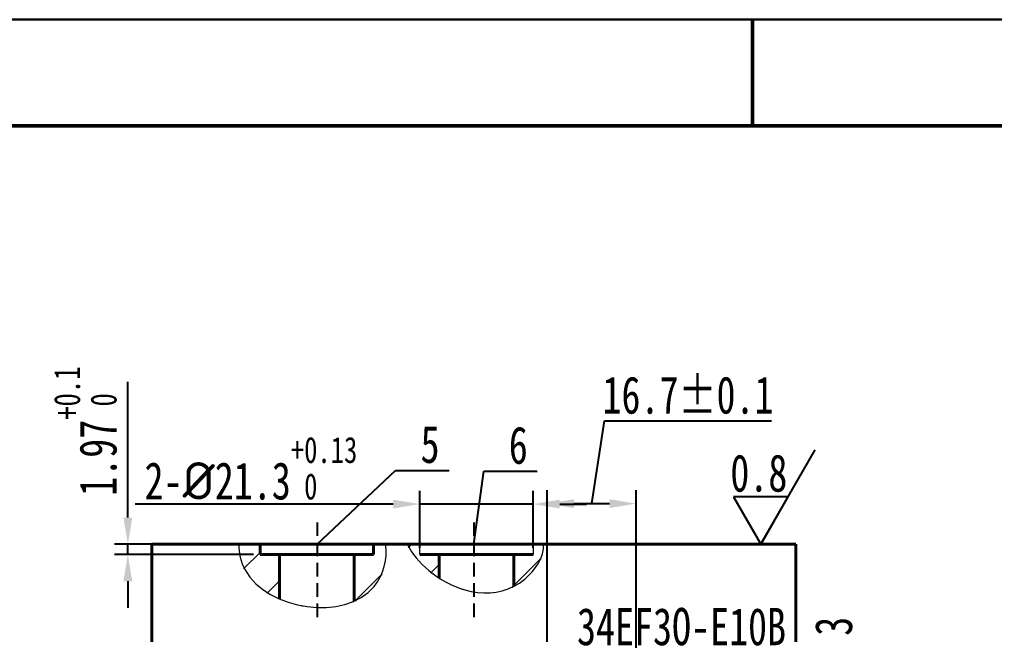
# Model space of a CAD drawing. Header units: millimetres. Extents: x 786 to 1206, y 249 to 546.
# Drawn here: x 927 to 1018.6, y 488.1 to 545.9 of the extents above; entities that cross this region are included whole.
import ezdxf
from ezdxf import colors
from ezdxf.entities.mleader import LeaderData, LeaderLine
from ezdxf.math import Vec2, Vec3

# ---------------------------------------------------------------- set-up
doc = ezdxf.new("R2010")
doc.units = ezdxf.units.MM
doc.linetypes.add('HIDDEN', pattern=[1.905, 1.27, -0.635])
for name, color, linetype, lineweight in [('总内框线', 7, 'Continuous', 50), ('总外框线', 7, 'Continuous', 30), ('细实线', 7, 'Continuous', 25)]:
    doc.layers.add(name, color=color, linetype=linetype, lineweight=lineweight)
doc.styles.get("Standard").update_dxf_attribs({"font": '', "height": 3.5})
doc.styles.get('Standard').set_extended_font_data('HYSWLongFangSong')
doc.dimstyles.new('ISO-25', dxfattribs={"dimtxt": 2.5, "dimasz": 2.5, "dimexe": 1.25, "dimexo": 0.625, "dimtad": 1, "dimtxsty": 'Standard', "dimcen": 2.5, "dimadec": 0, "dimazin": 0, "dimtfac": 1, "dimtmove": 0, "dimatfit": 3, "dimfxl": 1, "dimarcsym": 0})
pattern_1 = [(45, (708.027, 285.7158), (-2.245064, 2.245064), [])]

# ---------------------------------------------------------------- blocks, each defined once
blk = doc.blocks.new('*D66')
at = {"color": 0, "lineweight": -2, "transparency": 16777216}
for p, q in [((964.596, 496.269), (964.596, 501.645)), ((975.246, 496.269), (975.246, 501.645)), ((962.096, 500.395), (937.859, 500.395)), ((975.246, 500.395), (964.596, 500.395)), ((977.746, 500.395), (980.246, 500.395))]:
    blk.add_line(p, q, dxfattribs=at)
at = {"color": 0, "transparency": 16777216}
for points in [[(962.096, 500.812), (962.096, 499.979), (964.596, 500.395)], [(977.746, 500.812), (977.746, 499.979), (975.246, 500.395)]]:
    blk.add_solid(points, dxfattribs=at)
at = {"layer": 'Defpoints', "color": 0, "transparency": 16777216}
for p in [(975.246, 500.395), (964.596, 495.644), (975.246, 495.644)]:
    blk.add_point(p, dxfattribs=at)
at = {"color": 0, "transparency": 16777216, "insert": (948.727, 503.739), "char_height": 3.5, "attachment_point": 5}
blk.add_mtext('2-{\\fISOCPEUR|b0|i0|c0|p34;%%C}21.3{\\H0.7x;\\S+0.13^  0;}', dxfattribs=at)
blk = doc.blocks.new('*D72')
at = {"color": 0, "lineweight": -2, "transparency": 16777216}
for p, q in [((937.164, 499.129), (937.164, 501.629)), ((948.971, 496.629), (935.914, 496.629)), ((937.164, 495.644), (937.164, 496.629)), ((948.971, 495.644), (935.914, 495.644)), ((937.164, 493.144), (937.164, 490.644))]:
    blk.add_line(p, q, dxfattribs=at)
at = {"color": 0, "transparency": 16777216}
for points in [[(936.747, 499.129), (937.58, 499.129), (937.164, 496.629)], [(936.747, 493.144), (937.58, 493.144), (937.164, 495.644)]]:
    blk.add_solid(points, dxfattribs=at)
at = {"layer": 'Defpoints', "color": 0, "transparency": 16777216}
for p in [(937.164, 496.629), (949.596, 496.629), (949.596, 495.644)]:
    blk.add_point(p, dxfattribs=at)
at = {"color": 0, "transparency": 16777216, "insert": (933.195, 507.24), "char_height": 3.5, "attachment_point": 5, "rotation": 90}
blk.add_mtext('1.97{\\H0.7x;\\S+0.1^  0;}', dxfattribs=at)
blk = doc.blocks.new('*D77')
at = {"color": 0, "lineweight": -2, "transparency": 16777216}
for p, q in [((1005.893, 484.629), (1005.893, 487.129)), ((985.546, 482.129), (1007.143, 482.129)), ((1005.893, 478.979), (1005.893, 482.129)), ((972.046, 478.979), (1007.143, 478.979)), ((1005.893, 476.479), (1005.893, 473.979))]:
    blk.add_line(p, q, dxfattribs=at)
at = {"color": 0, "transparency": 16777216}
for points in [[(1005.476, 484.629), (1006.31, 484.629), (1005.893, 482.129)], [(1005.476, 476.479), (1006.31, 476.479), (1005.893, 478.979)]]:
    blk.add_solid(points, dxfattribs=at)
at = {"layer": 'Defpoints', "color": 0, "transparency": 16777216}
for p in [(984.921, 482.129), (1005.893, 482.129), (971.421, 478.979)]:
    blk.add_point(p, dxfattribs=at)
at = {"color": 0, "transparency": 16777216, "insert": (1003.486, 487.129), "char_height": 3.5, "attachment_point": 5, "rotation": 90}
blk.add_mtext('6.3', dxfattribs=at)
blk = doc.blocks.new('*D59')
at = {"color": 0, "lineweight": -2, "transparency": 16777216}
for p, q in [((980.746, 500.435), (981.937, 508.203)), ((981.937, 508.203), (997.637, 508.203)), ((976.571, 472.054), (976.571, 501.685)), ((984.921, 472.054), (984.921, 501.685)), ((979.071, 500.435), (982.421, 500.435))]:
    blk.add_line(p, q, dxfattribs=at)
at = {"color": 0, "transparency": 16777216}
for points in [[(979.071, 500.851), (979.071, 500.018), (976.571, 500.435)], [(982.421, 500.851), (982.421, 500.018), (984.921, 500.435)]]:
    blk.add_solid(points, dxfattribs=at)
at = {"layer": 'Defpoints', "color": 0, "transparency": 16777216}
for p in [(984.921, 500.435), (976.571, 471.429), (984.921, 471.429)]:
    blk.add_point(p, dxfattribs=at)
at = {"color": 0, "transparency": 16777216, "insert": (989.787, 510.61), "char_height": 3.5, "attachment_point": 5}
blk.add_mtext('16.7%%P0.1', dxfattribs=at)
blk = doc.blocks.new('粗糙度')
at = {"layer": '细实线'}
for p, q in [((0, 0), (5.12, 8.868)), ((2.56, 4.434), (-2.56, 4.434)), ((-2.56, 4.434), (0, 0)), ((2.56, 4.434), (0, 0))]:
    blk.add_line(p, q, dxfattribs=at)
blk = doc.blocks.new('_None')

msp = doc.modelspace()

# ---------------------------------------------------------------- hatches: boundary and pattern name
at = {"linetype": 'Continuous', "lineweight": 0}
h = msp.add_hatch(dxfattribs=at)
h.set_pattern_fill('ANSI31', style=0)
h.set_pattern_definition(pattern_1)
edge = h.paths.add_edge_path(flags=0)
edge.add_spline(control_points=[(951.4211, 491.4715), (950.0241, 492.0743), (948.1073, 493.5805), (947.5572, 495.82), (947.5846, 496.6289)], knot_values=[0.781343, 0.781343, 0.781343, 0.781343, 0.8939337, 0.9634323, 0.9634323, 0.9634323, 0.9634323], weights=[1, 1, 1, 1, 1], degree=3, periodic=0)
edge.add_spline(control_points=[(947.5846, 496.6289), (947.5572, 495.82), (948.8427, 490.586), (959.9691, 489.0239), (961.5901, 495.2552), (961.3787, 496.6289)], knot_values=[0.0365677, 0.0365677, 0.0365677, 0.0365677, 0.1060663, 0.4621305, 0.5776387, 0.5776387, 0.5776387, 0.5776387], weights=[1, 1, 1, 1, 1, 1], degree=3, periodic=0)
edge.add_spline(control_points=[(961.3787, 496.6289), (961.5901, 495.2552), (960.9695, 492.8694), (959.1649, 491.5966), (958.4211, 491.2733)], knot_values=[0.4223613, 0.4223613, 0.4223613, 0.4223613, 0.5378695, 0.6029142, 0.6029142, 0.6029142, 0.6029142], weights=[1, 1, 1, 1, 1], degree=3, periodic=0)
edge.add_spline(control_points=[(958.4211, 491.2733), (958.4211, 491.2733), (958.4029, 491.2653), (958.3672, 491.2502), (958.2968, 491.2203), (958.1552, 491.1613), (957.957, 491.093), (957.7662, 491.0271), (957.5178, 490.9517), (957.2296, 490.8855), (956.9548, 490.8223), (956.6366, 490.7662), (956.2972, 490.7291), (955.9559, 490.6917), (955.584, 490.6728), (955.2122, 490.6766), (954.8191, 490.6806), (954.4147, 490.7102), (954.0361, 490.7596), (953.6439, 490.8107), (953.2673, 490.8843), (952.9374, 490.9651), (952.6208, 491.0427), (952.3382, 491.1288), (952.1094, 491.2067), (951.8915, 491.2808), (951.7171, 491.349), (951.6002, 491.3965), (951.483, 491.4441), (951.4211, 491.4715), (951.4211, 491.4715)], knot_values=[0, 0, 0, 0, 0.0012289, 0.0012289, 0.0012289, 0.0036827, 0.0036827, 0.0036827, 0.0060401, 0.0060401, 0.0060401, 0.0082868, 0.0082868, 0.0082868, 0.0105484, 0.0105484, 0.0105484, 0.0129436, 0.0129436, 0.0129436, 0.015424, 0.015424, 0.015424, 0.0177991, 0.0177991, 0.0177991, 0.0200598, 0.0200598, 0.0200598, 0.0223282, 0.0223282, 0.0223282, 0.0223282], weights=[1, 1, 1, 1, 1, 1, 1, 1, 1, 1, 1, 1, 1, 1, 1, 1, 1, 1, 1, 1, 1, 1, 1, 1, 1, 1, 1, 1, 1, 1, 1], degree=3, periodic=0)
h = msp.add_hatch(dxfattribs=at)
h.set_pattern_fill('ANSI31', style=0)
h.set_pattern_definition(pattern_1)
edge = h.paths.add_edge_path(flags=0)
edge.add_line((951.4211, 495.6439), (949.5961, 495.6439))
edge.add_line((949.5961, 495.6439), (949.5961, 496.6289))
edge.add_line((949.5961, 496.6289), (947.5846, 496.6289))
edge.add_spline(control_points=[(947.5846, 496.6289), (947.5572, 495.82), (948.1073, 493.5805), (950.0241, 492.0743), (951.4211, 491.4715)], knot_values=[0.0365677, 0.0365677, 0.0365677, 0.0365677, 0.1060663, 0.218657, 0.218657, 0.218657, 0.218657], weights=[1, 1, 1, 1, 1], degree=3, periodic=0)
edge.add_line((951.4211, 491.4715), (951.4211, 495.6439))
h = msp.add_hatch(dxfattribs=at)
h.set_pattern_fill('ANSI31', style=0)
h.set_pattern_definition(pattern_1)
edge = h.paths.add_edge_path(flags=0)
edge.add_spline(control_points=[(958.4211, 491.2733), (959.1649, 491.5966), (960.9695, 492.8694), (961.5901, 495.2552), (961.3787, 496.6289)], knot_values=[0.3970858, 0.3970858, 0.3970858, 0.3970858, 0.4621305, 0.5776387, 0.5776387, 0.5776387, 0.5776387], weights=[1, 1, 1, 1, 1], degree=3, periodic=0)
edge.add_line((961.3787, 496.6289), (960.2461, 496.6289))
edge.add_line((960.2461, 496.6289), (960.2461, 495.6439))
edge.add_line((960.2461, 495.6439), (958.4211, 495.6439))
edge.add_line((958.4211, 495.6439), (958.4211, 491.2733))
h = msp.add_hatch(dxfattribs=at)
h.set_pattern_fill('ANSI31', style=0)
h.set_pattern_definition(pattern_1)
edge = h.paths.add_edge_path(flags=0)
edge.add_spline(control_points=[(966.4211, 493.4381), (966.0817, 493.6584), (964.8618, 494.5599), (963.8154, 495.7582), (963.4154, 496.6289)], knot_values=[0.3882866, 0.3882866, 0.3882866, 0.3882866, 0.420521, 0.5074962, 0.5074962, 0.5074962, 0.5074962], weights=[1, 1, 1, 1, 1], degree=3, periodic=0)
edge.add_spline(control_points=[(963.4154, 496.6289), (963.8154, 495.7582), (967.0288, 492.0783), (973.3142, 490.9356), (976.2755, 495.4326), (976.217, 496.6289)], knot_values=[0.4925038, 0.4925038, 0.4925038, 0.4925038, 0.579479, 0.8586051, 0.9668576, 0.9668576, 0.9668576, 0.9668576], weights=[1, 1, 1, 1, 1, 1], degree=3, periodic=0)
edge.add_spline(control_points=[(976.217, 496.6289), (976.2755, 495.4326), (975.177, 493.7644), (973.7797, 492.8435), (973.4211, 492.6594)], knot_values=[0.0331424, 0.0331424, 0.0331424, 0.0331424, 0.1413949, 0.1768397, 0.1768397, 0.1768397, 0.1768397], weights=[1, 1, 1, 1, 1], degree=3, periodic=0)
edge.add_spline(control_points=[(973.4211, 492.6594), (973.4211, 492.6594), (973.386, 492.6409), (973.3184, 492.608), (973.2218, 492.5609), (973.056, 492.4832), (972.837, 492.4014), (972.6361, 492.3264), (972.3852, 492.2466), (972.0992, 492.1829), (971.8298, 492.1228), (971.5225, 492.0759), (971.1978, 492.0549), (970.8526, 492.0324), (970.478, 492.0392), (970.109, 492.0772), (969.6897, 492.1204), (969.2638, 492.2053), (968.8745, 492.314), (968.476, 492.4254), (968.1019, 492.5646), (967.7787, 492.7055), (967.4902, 492.8313), (967.2345, 492.9614), (967.0271, 493.0754), (966.8455, 493.1752), (966.6972, 493.2645), (966.5941, 493.3284), (966.4817, 493.398), (966.4211, 493.4381), (966.4211, 493.4381)], knot_values=[0, 0, 0, 0, 0.0016988, 0.0016988, 0.0016988, 0.0041425, 0.0041425, 0.0041425, 0.006377, 0.006377, 0.006377, 0.0084818, 0.0084818, 0.0084818, 0.0107264, 0.0107264, 0.0107264, 0.0132858, 0.0132858, 0.0132858, 0.0159003, 0.0159003, 0.0159003, 0.0182268, 0.0182268, 0.0182268, 0.0202624, 0.0202624, 0.0202624, 0.0224932, 0.0224932, 0.0224932, 0.0224932], weights=[1, 1, 1, 1, 1, 1, 1, 1, 1, 1, 1, 1, 1, 1, 1, 1, 1, 1, 1, 1, 1, 1, 1, 1, 1, 1, 1, 1, 1, 1, 1], degree=3, periodic=0)
h = msp.add_hatch(dxfattribs=at)
h.set_pattern_fill('ANSI31', style=0)
h.set_pattern_definition(pattern_1)
edge = h.paths.add_edge_path(flags=0)
edge.add_line((966.4211, 493.4381), (966.4211, 495.6439))
edge.add_line((966.4211, 495.6439), (964.5961, 495.6439))
edge.add_line((964.5961, 495.6439), (964.5961, 496.6289))
edge.add_line((964.5961, 496.6289), (963.4154, 496.6289))
edge.add_spline(control_points=[(963.4154, 496.6289), (963.8154, 495.7582), (964.8618, 494.5599), (966.0817, 493.6584), (966.4211, 493.4381)], knot_values=[0.4925038, 0.4925038, 0.4925038, 0.4925038, 0.579479, 0.6117134, 0.6117134, 0.6117134, 0.6117134], weights=[1, 1, 1, 1, 1], degree=3, periodic=0)
h = msp.add_hatch(dxfattribs=at)
h.set_pattern_fill('ANSI31', style=0)
h.set_pattern_definition(pattern_1)
edge = h.paths.add_edge_path(flags=0)
edge.add_line((973.4211, 495.6439), (973.4211, 492.6594))
edge.add_spline(control_points=[(973.4211, 492.6594), (973.7797, 492.8435), (975.177, 493.7644), (976.2755, 495.4326), (976.217, 496.6289)], knot_values=[0.8231603, 0.8231603, 0.8231603, 0.8231603, 0.8586051, 0.9668576, 0.9668576, 0.9668576, 0.9668576], weights=[1, 1, 1, 1, 1], degree=3, periodic=0)
edge.add_line((976.217, 496.6289), (975.2461, 496.6289))
edge.add_line((975.2461, 496.6289), (975.2461, 495.6439))
edge.add_line((975.2461, 495.6439), (973.4211, 495.6439))

# ---------------------------------------------------------------- linework, layer by layer
msp.add_line((937.1637, 499.1289), (937.1637, 511.8726))
at = {"linetype": 'HIDDEN'}
for p, q in [((954.9524, 498.6715), (954.9524, 489.5683)), ((969.6711, 498.6715), (969.6711, 489.5683))]:
    msp.add_line(p, q, dxfattribs=at)
at = {"color": 7, "linetype": 'Continuous', "lineweight": 40}
for p, q in [((939.4211, 496.6289), (939.4211, 450.6289)), ((939.4211, 496.6289), (999.9211, 496.6289)), ((949.5961, 496.6289), (949.5961, 495.6439)), ((960.2461, 495.6439), (960.2461, 496.6289)), ((999.9211, 450.6289), (999.9211, 496.6289)), ((951.4211, 495.6439), (949.5961, 495.6439)), ((951.4211, 495.6439), (951.4211, 491.4715)), ((951.4211, 495.6439), (958.4211, 495.6439)), ((958.4211, 491.2733), (958.4211, 495.6439)), ((960.2461, 495.6439), (958.4211, 495.6439)), ((964.5961, 495.6439), (966.4211, 495.6439)), ((966.4211, 493.4381), (966.4211, 495.6439)), ((966.4211, 495.6439), (973.4211, 495.6439)), ((973.4211, 495.6439), (973.4211, 492.6594)), ((973.4211, 495.6439), (975.2461, 495.6439))]:
    msp.add_line(p, q, dxfattribs=at)
at = {"color": 7, "linetype": 'Continuous', "lineweight": 15}
for p, q in [((964.5961, 495.6439), (964.5961, 496.6289)), ((975.2461, 496.6289), (975.2461, 495.6439))]:
    msp.add_line(p, q, dxfattribs=at)
at = {"color": 7, "linetype": 'Continuous', "lineweight": 0}
for points, knots in [([(947.5846, 496.6289), (947.5572, 495.82), (948.8427, 490.586), (959.9691, 489.0239), (961.5901, 495.2552), (961.3787, 496.6289)], [0.03656772, 0.03656772, 0.03656772, 0.03656772, 0.10606631, 0.46213048, 0.57763868, 0.57763868, 0.57763868, 0.57763868]), ([(963.4154, 496.6289), (963.8154, 495.7582), (967.0288, 492.0783), (973.3142, 490.9356), (976.2755, 495.4326), (976.217, 496.6289)], [0.49250377, 0.49250377, 0.49250377, 0.49250377, 0.57947902, 0.85860508, 0.96685762, 0.96685762, 0.96685762, 0.96685762])]:
    msp.add_open_spline(points, degree=3, knots=knots, dxfattribs=at)
at = {"layer": '总内框线'}
for p, q in [((995.8448, 535.9074), (995.8448, 545.9074)), ((795.8448, 535.9074), (1195.8448, 535.9074))]:
    msp.add_line(p, q, dxfattribs=at)
at = {"layer": '总外框线'}
msp.add_line((785.8448, 545.9074), (1205.8448, 545.9074), dxfattribs=at)

# ---------------------------------------------------------------- block references
msp.add_blockref('粗糙度', (996.6212, 496.6289))

# ---------------------------------------------------------------- texts
at = {"char_height": 3.5, "attachment_point": 1}
for s, width, insert in [('0.8', 5.417077, (993.7642, 505.0622)), ('34EF3O-E10B', 14.155359, (979.3591, 490.638))]:
    msp.add_mtext_dynamic_manual_height_columns(s, width=width, gutter_width=17.5, heights=[0], dxfattribs=dict(at, insert=insert))

# ---------------------------------------------------------------- dimensions: what is measured, and where the dimension line sits
for base, p1, p2, text, picture, middle in [((937.1637, 496.6289), (949.5961, 495.6439), (949.5961, 496.6289), '1.97{\\H0.7x;\\S+0.1^  0;}', '*D72', (936.5387, 507.2399)), ((1005.8929, 482.1289), (971.4211, 478.9789), (984.9211, 482.1289), '6.3', '*D77', (1005.8929, 487.1289))]:
    dim = msp.add_linear_dim(base=base, p1=p1, p2=p2, angle=90, text=text, dimstyle='ISO-25', override={"dimtxt": 3.5, "dimlfac": 2, "dimcen": -2.5, "dimtmove": 1, "dimatfit": 0, "dimfxl": 1.25})
    dim.commit()
    dim.dimension.update_dxf_attribs({"geometry": picture, "text_midpoint": middle, "dimtype": 160})
for base, p1, p2, text, override, picture, middle in [((984.9211, 500.4346), (976.5711, 471.4289), (984.9211, 471.4289), '16.7%%P0.1', {"dimtxt": 3.5, "dimlfac": 2, "dimcen": -2.5, "dimtmove": 1, "dimatfit": 0, "dimfxl": 1.25}, '*D59', (982.5619, 508.2031)), ((975.2461, 500.3954), (964.5961, 495.6439), (975.2461, 495.6439), '2-{\\fISOCPEUR|b0|i0|c0|p34;%%C}21.3{\\H0.7x;\\S+0.13^  0;}', {"dimtxt": 3.5, "dimtoh": 1, "dimlfac": 2, "dimcen": -2.5, "dimatfit": 0, "dimfxl": 1.25}, '*D66', (948.7274, 500.3954))]:
    dim = msp.add_linear_dim(base=base, p1=p1, p2=p2, text=text, dimstyle='ISO-25', override=override)
    dim.commit()
    dim.dimension.update_dxf_attribs({"geometry": picture, "text_midpoint": middle, "dimtype": 160})

# ---------------------------------------------------------------- leaders
ml = msp.add_multileader_mtext('Standard')
ml.set_content('5', color=256)
ml.set_leader_properties()
ml.set_arrow_properties(name='NONE')
ml.build(insert=Vec2(0, 0))
ml.multileader.update_dxf_attribs({"text_left_attachment_type": 6, "text_right_attachment_type": 6, "dogleg_length": 0.36})
ctx = ml.context
ctx.base_point, ctx.char_height, ctx.plane_origin = Vec3(962.6622, 503.5584), 3.5, Vec3(954.9524, 496.6289)
ctx.left_attachment, ctx.right_attachment = 6, 6
notes = []
notes.append((ctx, [(0, (1, 1, 0), (962.3022, 503.5584), (1, 0), 0.36, [(0, [(954.9524, 496.6289)], 0, [])])]))
ctx.mtext.insert, ctx.mtext.flow_direction = Vec3(964.6622, 507.7584), 5
ml = msp.add_multileader_mtext('Standard')
ml.set_content('6', color=256)
ml.set_leader_properties()
ml.set_arrow_properties(name='NONE')
ml.build(insert=Vec2(0, 0))
ml.multileader.update_dxf_attribs({"text_left_attachment_type": 6, "text_right_attachment_type": 6, "dogleg_length": 0.36})
ctx = ml.context
ctx.base_point, ctx.char_height, ctx.plane_origin = Vec3(970.9518, 503.481), 3.5, Vec3(969.6711, 496.6289)
ctx.left_attachment, ctx.right_attachment = 6, 6
notes.append((ctx, [(0, (1, 1, 0), (970.5918, 503.481), (1, 0), 0.36, [(0, [(969.6711, 496.6289)], 0, [])])]))
ctx.mtext.insert, ctx.mtext.flow_direction = Vec3(972.9518, 507.681), 5
for ctx, leaders in notes:
    for number, flags, end, landing, length, lines in leaders:
        leader = LeaderData()
        leader.index, (leader.has_last_leader_line, leader.has_dogleg_vector, leader.attachment_direction) = number, flags
        leader.last_leader_point, leader.dogleg_vector, leader.dogleg_length = Vec3(end), Vec3(landing), length
        for number, points, colour, breaks in lines:
            line = LeaderLine()
            line.index, line.vertices, line.color, line.breaks = number, Vec3.list(points), colors.encode_raw_color(colour), breaks
            leader.lines.append(line)
        ctx.leaders.append(leader)

doc.saveas('drawing.dxf')
